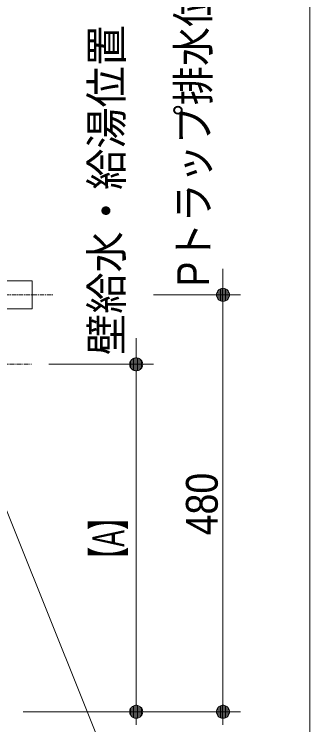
# Model space of a CAD drawing. Units: millimetres, scale not verified. Extents: x -6062 to 6062, y -3045 to 3045.
# Drawn here: x -708 to -368, y -2085 to -1267 of the extents above; entities that cross this region are included whole.
import ezdxf
from ezdxf.enums import TextEntityAlignment as Align

# ---------------------------------------------------------------- set-up
doc = ezdxf.new("R2010")
doc.units = ezdxf.units.MM
doc.header["$LTSCALE"] = 20
doc.linetypes.add('CHAIN1', pattern=[8, 5, -1, 1, -1])
for name, color, linetype, lineweight in [('0-0_1図面枠', 7, 'Continuous', 9), ('0-2_2寸法-1', 7, 'Continuous', 9), ('0-3_0', 7, 'Continuous', 9), ('0-4_2寸法-2', 7, 'Continuous', 9), ('0-5_4給排水', 7, 'Continuous', 9), ('0-6_2寸法-3', 7, 'Continuous', 9)]:
    doc.layers.add(name, color=color, linetype=linetype, lineweight=lineweight)
doc.styles.add('ＭＳ Ｐゴシック', font='')
doc.styles.get('ＭＳ Ｐゴシック').set_extended_font_data('MS PGothic')

# ---------------------------------------------------------------- blocks, each defined once
blk = doc.blocks.new('グループ-4')
at = {"layer": '0-0_1図面枠'}
blk.add_line((28400, 41000), (28400, -48600), dxfattribs=at)
blk = doc.blocks.new('止水栓_側面')
at = {"layer": '0-5_4給排水', "linetype": 'CHAIN1'}
blk.add_line((-3010, 0), (1000, 0), dxfattribs=at)
at = {"layer": '0-5_4給排水'}
blk.add_lwpolyline([(-900, 1200), (-900, 600), (-1200, 600), (-1200, 1200)], dxfattribs=at)
for points in [[(-1950, 660), (-1850, 660), (-1850, 300), (-1950, 300)], [(-1330, 600), (-770, 600), (-770, 360), (-1330, 360)], [(-200, 600), (0, 600), (0, -600), (-200, -600)], [(-1250, 360), (-850, 360), (-850, 298), (-1250, 298)], [(-1450, -300), (-2010, -300), (-2010, 300), (-1450, 300)], [(-1450, 240), (-1430, 240), (-1430, -240), (-1450, -240)], [(-1430, 298), (-200, 298), (-200, -298), (-1430, -298)]]:
    blk.add_lwpolyline(points, close=True, dxfattribs=at)
blk = doc.blocks.new('グループ-5')
at = {"layer": '0-5_4給排水', "linetype": 'CHAIN1'}
for p, q in [((18700, -26100), (18700, -22320)), ((19471.7, -30432.9), (19168.3, -29893.9))]:
    blk.add_line(p, q, dxfattribs=at)
at = {"layer": '0-5_4給排水'}
for p, q in [((19000, -23186.8), (19000, -23440)), ((18400, -23360), (18400, -23440)), ((16877.8, -24704), (16571.4, -24446.9))]:
    blk.add_line(p, q, dxfattribs=at)
for points in [[(17140, -23020), (18350, -23020), (18350, -23360), (18700, -23360), (19049.9, -23158), (19050, -22820), (18350, -22820), (18350, -22860), (17140, -22860)], [(17227.4, -23930.9), (17168.9, -23939.7), (17111.5, -23954.1), (17055.8, -23974.2), (16993.4, -24004.5), (16934.9, -24041.9), (16879.4, -24087.3), (16828.6, -24140.3), (16826.9, -24142.3), (16329.7, -24734.9), (16636.1, -24992), (17133.3, -24399.5), (17149.7, -24382.1), (17168.1, -24366.9), (17188.1, -24353.9), (17209.6, -24343.4), (17228.2, -24336.7), (17247.3, -24331.9), (17266.8, -24329), (17286.5, -24328), (18350, -24328), (18350, -25540), (19050, -25540), (19050, -23440), (18350, -23440), (18350, -23928), (17286.5, -23928)], [(19180, -25600), (18220, -25600), (18220, -25540), (19180, -25540)]]:
    blk.add_lwpolyline(points, close=True, dxfattribs=at)
for points in [[(18350, -22860), (18350.1, -22860.4), (18350.4, -22861.6), (18350.8, -22863.6), (18351.4, -22866.4), (18352.1, -22869.8), (18352.9, -22874), (18353.8, -22878.7), (18354.7, -22884.1), (18355.6, -22889.9), (18356.5, -22896.2), (18357.3, -22902.9), (18357.9, -22909.9), (18358.5, -22917.2), (18358.9, -22924.7), (18359.2, -22932.3), (18359.3, -22940), (18359.2, -22944), (18359.2, -22948.1), (18358.9, -22956.1), (18358.4, -22963.9), (18357.8, -22971.4), (18357.1, -22978.5), (18356.3, -22985.3), (18355.4, -22991.5), (18354.5, -22997.3), (18353.6, -23002.4), (18352.7, -23007), (18352, -23010.9), (18351.3, -23014.2), (18350.7, -23016.7), (18350.3, -23018.5), (18350.1, -23019.6), (18350, -23020)], [(18350, -23928), (18350.6, -23929), (18352.3, -23932.1), (18355.1, -23937.2), (18358.9, -23944.1), (18363.5, -23952.7), (18368.7, -23962.9), (18374.3, -23974.6), (18380.3, -23987.6), (18386.3, -24001.8), (18392.1, -24017.2), (18397.7, -24033.7), (18402.7, -24051.2), (18406.9, -24069.6), (18410.1, -24088.8), (18412.1, -24108.5), (18412.8, -24128.5), (18412, -24148.6), (18409.9, -24168.5), (18406.6, -24187.7), (18402.3, -24206.3), (18397.2, -24223.9), (18391.5, -24240.5), (18385.6, -24255.9), (18379.5, -24270.1), (18373.6, -24283), (18368, -24294.4), (18362.9, -24304.4), (18358.5, -24312.7), (18354.9, -24319.3), (18352.2, -24324.1), (18350.6, -24327.1), (18350, -24328)]]:
    blk.add_lwpolyline(points, dxfattribs=at)
at = {"layer": '0-5_4給排水', "linetype": 'CHAIN1'}
for points in [[(18700, -28106.8), (18700, -28040.6), (18700, -27526.8), (18700, -25600)], [(19940, -32800), (19940, -32286.2), (19940, -32219.9)]]:
    blk.add_lwpolyline(points, dxfattribs=at)
for centre, start, end in [((22343.8, -28106.8), 180, 209.37033), ((16296.2, -32219.9), 0, 29.37033)]:
    blk.add_arc(centre, 3643.8, start, end, dxfattribs=at)
at = {"layer": '0-5_4給排水'}
blk.add_blockref('止水栓_側面', (20990, -33400), dxfattribs=at)
blk = doc.blocks.new('グループ-7')
at = {"layer": '0-5_4給排水', "linetype": 'CHAIN1'}
blk.add_line((18500, -31800), (22500, -31800), dxfattribs=at)
at = {"layer": '0-5_4給排水'}
blk.add_lwpolyline([(19000, -31480), (22000, -31480), (22000, -32120), (19000, -32120)], dxfattribs=at)
blk = doc.blocks.new('_Dot')
at = {"layer": '0-3_0'}
for p, q in [((-10, 0), (-20, 0)), ((9.78, 2), (-9.78, 2)), ((7.99, 6), (-7.99, 6)), ((9.16, -3.98), (-9.16, -3.98)), ((6, -7.98), (-6, -7.98))]:
    blk.add_line(p, q, dxfattribs=at)
for points in [[(10, 0), (9.92, 1.25), (9.69, 2.49), (9.3, 3.68), (8.76, 4.82), (8.09, 5.88), (7.29, 6.85), (6.37, 7.71), (5.36, 8.44), (4.26, 9.05), (3.09, 9.51), (1.87, 9.82), (0.63, 9.98), (-0.63, 9.98), (-1.87, 9.82), (-3.09, 9.51), (-4.26, 9.05), (-5.36, 8.44), (-6.37, 7.71), (-7.29, 6.85), (-8.09, 5.88), (-8.76, 4.82), (-9.3, 3.68), (-9.69, 2.49), (-9.92, 1.25), (-10, 0), (0, 0)], [(-10, 0), (-9.92, -1.25), (-9.69, -2.49), (-9.3, -3.68), (-8.76, -4.82), (-8.09, -5.88), (-7.29, -6.85), (-6.37, -7.71), (-5.36, -8.44), (-4.26, -9.05), (-3.09, -9.51), (-1.87, -9.82), (-0.63, -9.98), (0.63, -9.98), (1.87, -9.82), (3.09, -9.51), (4.26, -9.05), (5.36, -8.44), (6.37, -7.71), (7.29, -6.85), (8.09, -5.88), (8.76, -4.82), (9.3, -3.68), (9.69, -2.49), (9.92, -1.25), (10, 0), (0, 0)]]:
    blk.add_lwpolyline(points, close=True, dxfattribs=at)

msp = doc.modelspace()

# ---------------------------------------------------------------- linework, layer by layer
at = {"layer": '0-2_2寸法-1'}
for p, q in [((-547.5, -1590), (-447.5, -1590)), ((-467.5, -1605.01), (-467.5, -2054.99)), ((-668, -1670), (-547.5, -1670)), ((-567.5, -1685.01), (-567.5, -2054.99)), ((-697.5, -2070), (-547.5, -2070)), ((-547.5, -2070), (-447.5, -2070))]:
    msp.add_line(p, q, dxfattribs=at)
at = {"layer": '0-4_2寸法-2'}
for p, q in [((-467.5, -1574.99), (-467.5, -1559.99)), ((-547.5, -1590), (-447.5, -1590)), ((-467.5, -1590), (-467.5, -2070)), ((-567.5, -1654.99), (-567.5, -1639.99)), ((-668, -1670), (-547.5, -1670)), ((-567.5, -1670), (-567.5, -2070)), ((-697.5, -2070), (-547.5, -2070)), ((-547.5, -2070), (-447.5, -2070))]:
    msp.add_line(p, q, dxfattribs=at)
at = {"layer": '0-6_2寸法-3'}
msp.add_lwpolyline([(-912.57, -2420), (-483.38, -2420), (-778.75, -1684.9)], dxfattribs=at)

# ---------------------------------------------------------------- block references
at = {"layer": '0-0_1図面枠', "xscale": 0.05, "yscale": 0.05}
msp.add_blockref('グループ-4', (-1787.5, 0), dxfattribs=at)
at = {"layer": '0-2_2寸法-1', "xscale": 0.7503418, "yscale": 0.7503418}
for p, rotation in [((-467.5, -1590), 90), ((-567.5, -1670), 90), ((-567.5, -2070), 270), ((-467.5, -2070), 270)]:
    msp.add_blockref('_Dot', p, dxfattribs=dict(at, rotation=rotation))
at = {"layer": '0-4_2寸法-2', "xscale": 0.7503418, "yscale": 0.7503418}
for p, rotation in [((-467.5, -1590), 270), ((-567.5, -1670), 270), ((-567.5, -2070), 90), ((-467.5, -2070), 90)]:
    msp.add_blockref('_Dot', p, dxfattribs=dict(at, rotation=rotation))
at = {"layer": '0-5_4給排水', "xscale": 0.05, "yscale": 0.05}
for name in ['グループ-7', 'グループ-5']:
    msp.add_blockref(name, (-1787.5, 0), dxfattribs=at)

# ---------------------------------------------------------------- texts
at = {"layer": '0-2_2寸法-1', "style": 'ＭＳ Ｐゴシック'}
for s, height, width, p in [('480', 36.66, 0.9, (-462.54, -1866.89)), ('【A】', 36.69, 0.6, (-570.13, -1910.05))]:
    msp.add_text(s, height=height, rotation=90, dxfattribs=dict(at, width=width)).set_placement(p, align=Align.BOTTOM_LEFT)
at = {"layer": '0-4_2寸法-2', "style": 'ＭＳ Ｐゴシック'}
for s, width, p in [('Pトラップ排水位置', 0.9, (-472.48, -1580.42)), ('壁給水・給湯位置', 0.95, (-572.38, -1659.36))]:
    msp.add_text(s, height=36.66, rotation=90, dxfattribs=dict(at, width=width)).set_placement(p, align=Align.BOTTOM_LEFT)

doc.saveas('drawing.dxf')
